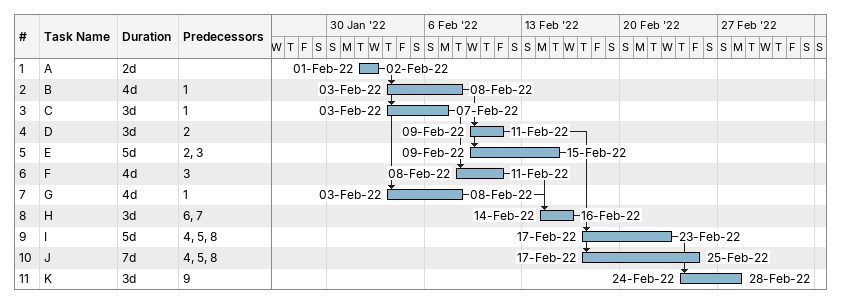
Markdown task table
| ID | Task | Duration | Start | Finish | Predecessors |
|---|---|---|---|---|---|
| 1 | A | 2d | 2022-02-01 | 2022-02-02 |  |
| 2 | B | 4d | 2022-02-03 | 2022-02-08 | 1 |
| 3 | C | 3d | 2022-02-03 | 2022-02-07 | 1 |
| 4 | D | 3d | 2022-02-09 | 2022-02-11 | 2 |
| 5 | E | 5d | 2022-02-09 | 2022-02-15 | 2, 3 |
| 6 | F | 4d | 2022-02-08 | 2022-02-11 | 3 |
| 7 | G | 4d | 2022-02-03 | 2022-02-08 | 1 |
| 8 | H | 3d | 2022-02-14 | 2022-02-16 | 6, 7 |
| 9 | I | 5d | 2022-02-17 | 2022-02-23 | 4, 5, 8 |
| 10 | J | 7d | 2022-02-17 | 2022-02-25 | 4, 5, 8 |
| 11 | K | 3d | 2022-02-24 | 2022-02-28 | 9 |
